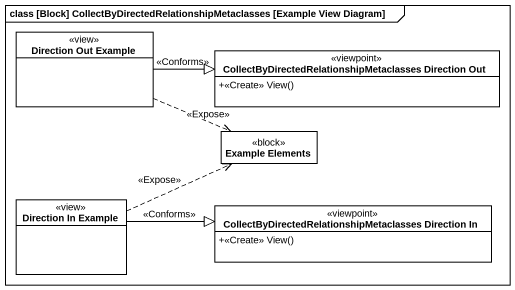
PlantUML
@startuml
mainframe class [Block] CollectByDirectedRelationshipMetaclasses [Example View Diagram]
hide circle
hide empty members
skinparam classAttributeIconSize 0
class "Direction Out Example" as Direction_Out_Example <<view>>
class "CollectByDirectedRelationshipMetaclasses Direction Out" as CollectByDirectedRelationshi <<viewpoint>> {
  +<<Create>> View()
}
class "Example Elements" as Example_Elements <<block>>
class "Direction In Example" as Direction_In_Example <<view>>
class "CollectByDirectedRelationshipMetaclasses Direction In" as CollectByDirectedRelationshi_2 <<viewpoint>> {
  +<<Create>> View()
}
Direction_Out_Example -right-|> CollectByDirectedRelationshi : <<Conforms>>
Direction_Out_Example .right.> Example_Elements : <<Expose>>
Direction_In_Example .right.> Example_Elements : <<Expose>>
Direction_In_Example -right-|> CollectByDirectedRelationshi_2 : <<Conforms>>
@enduml
